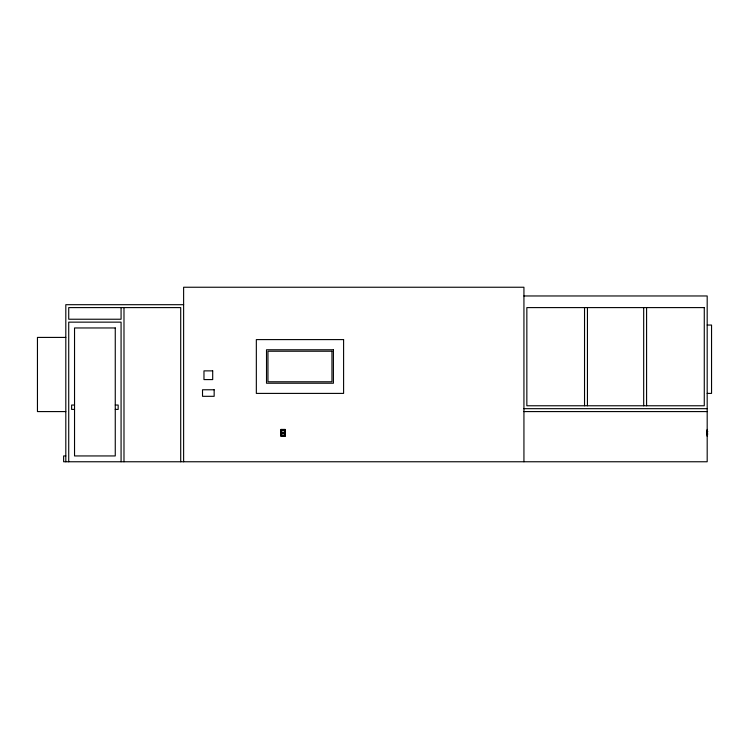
<?xml version="1.0" encoding="UTF-8"?>
<svg xmlns="http://www.w3.org/2000/svg" width="749" height="749" viewBox="0 0 749 749"><rect width="100%" height="100%" fill="white"/><g stroke="black" fill="none" stroke-linecap="round" stroke-linejoin="round"><path stroke-width="1.12" d="M707.168 431.124L707.655 431.686L706.794 431.686L707.655 431.649M707.655 433.868L706.859 433.868M706.859 432.295L707.655 432.004M706.859 434.523L707.655 434.233M285.069 436.302L285.069 429.43L281.044 429.42L281.044 436.311L285.079 436.311L285.079 429.42M281.053 436.302L281.053 429.43M707.187 429.42L707.187 436.311M523.935 295.967L707.187 295.967L707.187 461.759L63.628 461.759L63.628 455.944L65.809 455.944M183.617 304.693L65.809 304.693L65.809 461.759M707.187 325.047L711.55 325.047L711.55 393.403L707.187 393.403M65.809 337.415L37.45 337.415L37.45 411.585L65.809 411.585M74.535 405.04L71.623 405.04L71.623 409.403L74.535 409.403M115.262 405.04L118.164 405.04L118.164 409.403L115.262 409.403M523.935 408.673L707.187 408.673M523.935 411.585L707.187 411.585M281.455 429.823L284.667 429.823M707.168 430.937L706.822 434.794M707.655 433.914L707.168 433.353M281.455 435.899L284.667 435.899M646.584 307.596L646.584 405.771M643.681 307.596L643.681 405.771M587.441 307.596L587.441 405.771M584.538 307.596L584.538 405.771M523.935 461.759L523.935 287.242L183.617 287.242L183.617 461.759M180.706 461.759L180.706 307.596L68.721 307.596L68.721 319.233L121.076 319.233L121.076 307.596M123.988 307.596L123.988 461.759M121.076 461.759L121.076 322.145L68.721 322.145L68.721 461.759M704.275 307.596L526.847 307.596L526.847 405.771L704.275 405.771L704.275 307.596M115.262 327.959L74.535 327.959L74.535 455.944L115.262 455.944L115.262 327.959M343.594 339.597L256.336 339.597L256.336 393.403L343.594 393.403L343.594 339.597M333.417 349.774L266.513 349.774L266.513 383.226L333.417 383.226L333.417 349.774M331.957 351.234L267.964 351.234L267.964 381.775L331.957 381.775L331.957 351.234M212.697 370.867L203.971 370.867L203.971 379.593L212.697 379.593L212.697 370.867M214.158 389.77L202.52 389.77L202.52 396.315L214.158 396.315L214.158 389.77M284.302 430.497L281.821 430.497L281.821 432.679L284.302 432.679L284.302 430.497M284.302 433.044L281.821 433.044L281.821 435.225L284.302 435.225L284.302 433.044"/></g></svg>
